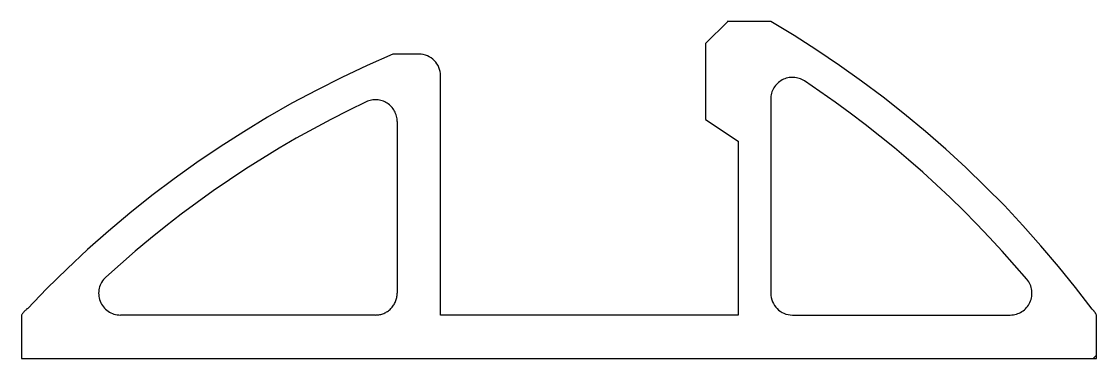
# Model space of a CAD drawing. Extents: x 132.5 to 182, y 212.9 to 228.4.
import ezdxf

# ---------------------------------------------------------------- set-up
doc = ezdxf.new("R2010")
doc.units = 0
doc.header["$LTSCALE"] = 5
doc.linetypes.add('CENTER', pattern=[50.8, 31.75, -6.35, 6.35, -6.35])
doc.layers.get('0').update_dxf_attribs({"linetype": 'CONTINUOUS'})

msp = doc.modelspace()

# ---------------------------------------------------------------- linework, layer by layer
at = {"color": 0, "linetype": 'CENTER'}
for p, q in [((164.046, 227.357), (165.064, 228.375)), ((167.046, 228.375), (165.046, 228.375)), ((164.046, 227.375), (164.046, 223.875)), ((150.846, 226.875), (149.646, 226.875)), ((151.846, 214.875), (151.846, 225.875)), ((167.046, 224.806), (167.046, 215.875)), ((164.046, 223.875), (165.546, 222.875)), ((165.546, 222.875), (165.546, 214.875)), ((132.546, 214.875), (132.546, 212.875)), ((165.546, 214.875), (151.846, 214.875)), ((168.046, 214.875), (178.074, 214.875)), ((182.046, 212.875), (182.046, 214.875)), ((132.546, 212.875), (182.046, 212.875)), ((181.893, 212.875), (182.046, 213.028))]:
    msp.add_line(p, q, dxfattribs=at)
msp.add_lwpolyline([(149.846, 223.776), (149.846, 215.875, -0.414214), (148.846, 214.875), (137.098, 214.875, -0.684121), (136.422, 216.613, -0.074935), (148.418, 224.68, -0.550612)], format="xyb", close=True, dxfattribs=at)
for centre, radius, start, end in [((141.786, 185.225), 50, 36.7527, 59.6553), ((169.184, 180.85), 50, 113.0013, 136.6603), ((150.846, 225.875), 1, 0, 90), ((168.046, 224.806), 1, 56.4377, 180), ((141.786, 185.225), 48.5, 40.1855, 56.4377), ((178.074, 215.875), 1, 270, 40.1855), ((168.046, 215.875), 1, 180, 270), ((133.398, 214.351), 1, 125.3804, 148.3975), ((181.155, 214.422), 1, 26.9571, 46.1659)]:
    msp.add_arc(centre, radius, start, end, dxfattribs=at)

doc.saveas('drawing.dxf')
